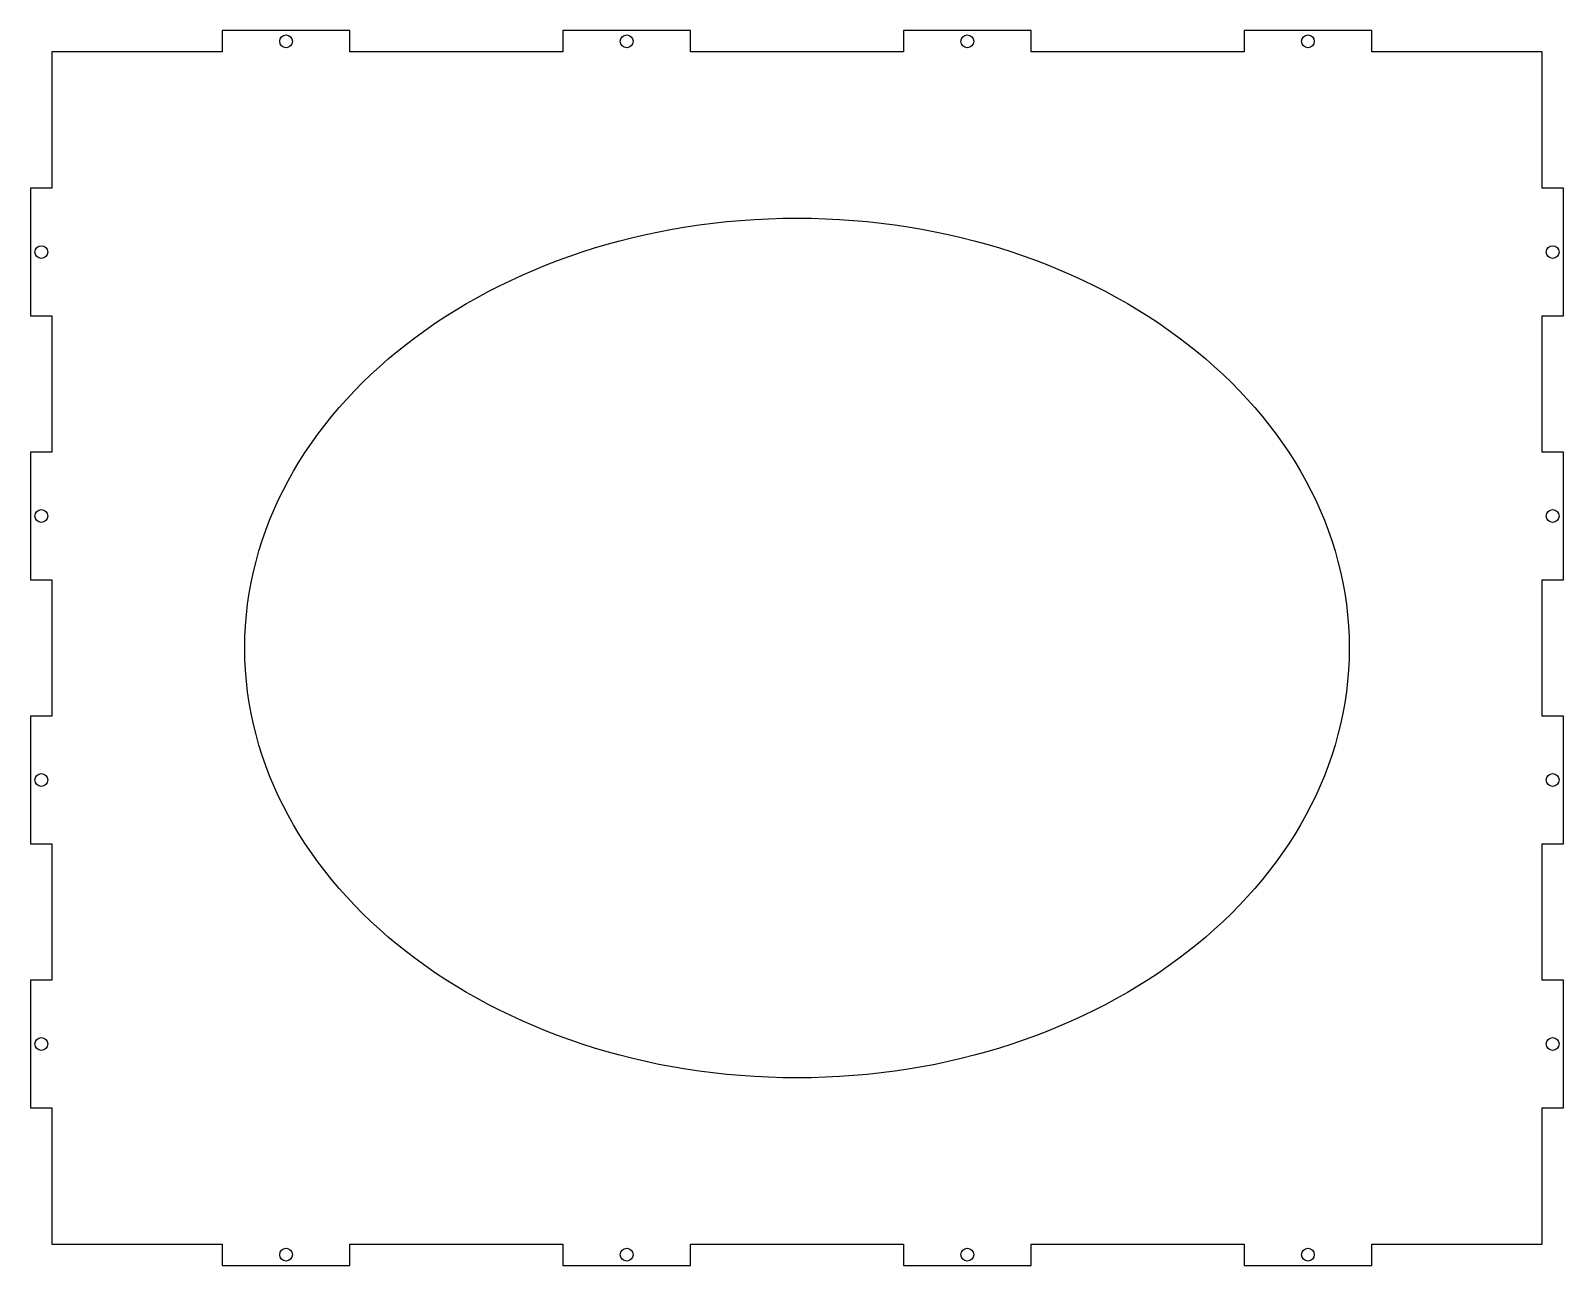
# Model space of a CAD drawing. Header units: millimetres. Extents: x -199 to 161, y -169 to 121.
import ezdxf

# ---------------------------------------------------------------- set-up
doc = ezdxf.new("R2010")
doc.units = ezdxf.units.MM

msp = doc.modelspace()

# ---------------------------------------------------------------- linework, layer by layer
at = {"color": 7, "linetype": 'Continuous', "lineweight": 25}
for p, q in [((-124.49, 121.12), (-154.49, 121.12)), ((-154.49, 121.12), (-154.49, 116.12)), ((-124.49, 116.12), (-124.49, 121.12)), ((-44.49, 121.12), (-74.49, 121.12)), ((-74.49, 121.12), (-74.49, 116.12)), ((-44.49, 116.12), (-44.49, 121.12)), ((35.51, 121.12), (5.51, 121.12)), ((5.51, 121.12), (5.51, 116.12)), ((35.51, 116.12), (35.51, 121.12)), ((115.51, 121.12), (85.51, 121.12)), ((85.51, 121.12), (85.51, 116.12)), ((115.51, 116.12), (115.51, 121.12)), ((-194.49, 116.12), (-194.49, 84.12)), ((-154.49, 116.12), (-194.49, 116.12)), ((-74.49, 116.12), (-124.49, 116.12)), ((5.51, 116.12), (-44.49, 116.12)), ((85.51, 116.12), (35.51, 116.12)), ((155.51, 116.12), (115.51, 116.12)), ((155.51, 84.12), (155.51, 116.12)), ((-194.49, 84.12), (-199.49, 84.12)), ((-199.49, 84.12), (-199.49, 54.12)), ((160.51, 84.12), (155.51, 84.12)), ((160.51, 54.12), (160.51, 84.12)), ((-199.49, 54.12), (-194.49, 54.12)), ((-194.49, 54.12), (-194.49, 22.12)), ((155.51, 22.12), (155.51, 54.12)), ((155.51, 54.12), (160.51, 54.12)), ((-194.49, 22.12), (-199.49, 22.12)), ((-199.49, 22.12), (-199.49, -7.88)), ((160.51, 22.12), (155.51, 22.12)), ((160.51, -7.88), (160.51, 22.12)), ((-199.49, -7.88), (-194.49, -7.88)), ((-194.49, -7.88), (-194.49, -39.88)), ((155.51, -39.88), (155.51, -7.88)), ((155.51, -7.88), (160.51, -7.88)), ((-194.49, -39.88), (-199.49, -39.88)), ((-199.49, -39.88), (-199.49, -69.88)), ((160.51, -39.88), (155.51, -39.88)), ((160.51, -69.88), (160.51, -39.88)), ((-199.49, -69.88), (-194.49, -69.88)), ((-194.49, -69.88), (-194.49, -101.88)), ((155.51, -101.88), (155.51, -69.88)), ((155.51, -69.88), (160.51, -69.88)), ((-194.49, -101.88), (-199.49, -101.88)), ((-199.49, -101.88), (-199.49, -131.88)), ((160.51, -101.88), (155.51, -101.88)), ((160.51, -131.88), (160.51, -101.88)), ((-199.49, -131.88), (-194.49, -131.88)), ((-194.49, -131.88), (-194.49, -163.88)), ((155.51, -163.88), (155.51, -131.88)), ((155.51, -131.88), (160.51, -131.88)), ((-194.49, -163.88), (-154.49, -163.88)), ((-154.49, -163.88), (-154.49, -168.88)), ((-124.49, -168.88), (-124.49, -163.88)), ((-124.49, -163.88), (-74.49, -163.88)), ((-74.49, -163.88), (-74.49, -168.88)), ((-44.49, -168.88), (-44.49, -163.88)), ((-44.49, -163.88), (5.51, -163.88)), ((5.51, -163.88), (5.51, -168.88)), ((35.51, -168.88), (35.51, -163.88)), ((35.51, -163.88), (85.51, -163.88)), ((85.51, -163.88), (85.51, -168.88)), ((115.51, -168.88), (115.51, -163.88)), ((115.51, -163.88), (155.51, -163.88)), ((-154.49, -168.88), (-124.49, -168.88)), ((-74.49, -168.88), (-44.49, -168.88)), ((5.51, -168.88), (35.51, -168.88)), ((85.51, -168.88), (115.51, -168.88))]:
    msp.add_line(p, q, dxfattribs=at)
for centre in [(-139.49, 118.62), (-59.49, 118.62), (20.51, 118.62), (100.51, 118.62), (-196.99, 69.12), (158.01, 69.12), (-196.99, 7.12), (158.01, 7.12), (-196.99, -54.88), (158.01, -54.88), (-196.99, -116.88), (158.01, -116.88), (-139.49, -166.38), (-59.49, -166.38), (20.51, -166.38), (100.51, -166.38)]:
    msp.add_circle(centre, 1.5, dxfattribs=at)
msp.add_ellipse((-19.49, -23.88), major_axis=(-129.7, 0), ratio=0.778457, dxfattribs=at)

doc.saveas('drawing.dxf')
